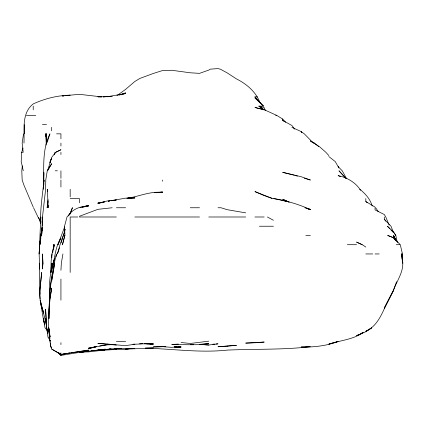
<?xml version="1.0" encoding="UTF-8"?>
<svg xmlns="http://www.w3.org/2000/svg" width="424" height="424" viewBox="0 0 424 424"><rect width="100%" height="100%" fill="white"/><g stroke="black" fill="none" stroke-linecap="round" stroke-linejoin="round"><path stroke-width="0.64" d="M40.789 222.929L40.805 216.993L39.151 253.95L39.649 269.123M49.523 302.121L49.534 300.144C48.654 312.446 46.969 324.975 50.191 337.096L48.654 327.858L49.709 337.096L49.497 334.457M402.418 261.205L402.445 253.95L400.288 244.706L393.536 237.753L387.753 235.468L393.536 237.753L395.592 240.233L393.536 237.753M48.193 205.11L48.172 207.755L47.382 189.274L47.695 191.738M51.421 271.106L51.516 266.484M43.889 173.437L43.746 180.036C43.688 164.438 42.776 148.225 49.937 133.841L47.154 142.464M43.248 189.274L43.879 172.118M49.396 308.062C49.794 292.634 47.795 276.517 54.007 261.952M42.4 224.937L42.543 216.993L42.607 220.952M51.818 257.824L51.929 253.95M53.477 249.328L53.599 244.706L53.329 249.328M70.172 95.156C57.394 95.442 44.796 98.591 33.21 103.933C21.279 113.107 24.629 129.866 23.972 143.079M41.7 235.468L42.453 217.263L45.622 189.274L45.771 180.036L47.26 170.798L51.691 163.675L47.88 170.247M46.423 140.439L46.327 143.079L45.58 133.841L46.656 133.841L46.492 138.457M49.815 292.221L49.417 302.121C49.592 285.84 52.438 269.68 56.514 253.95L55.989 257.029M23.013 148.008L21.672 152.317L21.2 161.555L23.267 170.798M46.656 133.841L46.073 145.061M43.789 185.315L43.895 183.332M43.969 182.013L44.075 180.036C42.596 194.287 40.1 208.566 40.662 222.929M60.934 270.252L61.342 263.187L62.927 253.95M51.442 265.164L50.869 272.425L51.452 263.187L51.511 265.827M41.865 233.492L42.188 229.532M53.45 249.635L53.615 247.786M53.726 246.556L53.89 244.706L52.719 252.715M42.236 227.46L40.81 235.468L39.883 244.706L40.529 240.397M22.313 165.869L21.794 170.798L22.17 180.036L23.972 185.219L33.21 207.039M48.092 199.746L47.133 207.755L48.082 201.591M41.494 232.389L42.204 226.845M41.902 230.539L42.22 228.08L41.552 232.389M49.873 290.901L51.919 276.745M51.346 271.175L52.724 263.187L50.816 272.425C55.014 261.163 54.272 248.496 60.934 238.071L57.956 244.706L64.676 226.845M40.715 239.163L40.9 237.933M23.553 133.841L22.154 143.079L23.177 152.317L21.672 152.317M42.156 228.08L41.054 234.854L41.329 233.539M40.81 235.468L42.22 227.895M41.955 230.322L42.204 229.034M53.419 249.635L54.426 244.706C51.553 253.192 50.424 262.186 51.336 271.106M65.005 229.31L63.552 235.468L65.158 229.31M64.793 235.468L62.455 244.706L64.872 235.468M47.562 170.798L51.691 157.389L55.576 152.317L60.934 149.741L55.783 152.317M61.114 242.809L63.309 235.468L60.054 244.706L57.425 253.95L59.487 247.786M54.468 258.873L53.154 263.187L54.532 258.873M54.357 154.781L55.231 152.317L54.288 154.781M393.223 290.901L384.298 308.068L393.223 290.901L396.599 281.663M393.536 290.122L383.996 309.382C380.089 318.079 374.954 327.296 365.817 331.335L371.663 327.858L365.817 331.716L356.579 335.707L359.467 334.25M70.405 213.246L72.308 207.755M70.172 213.182L72.515 207.755M393.536 290.143C396.769 281.144 403.251 272.526 402.774 262.689L401.475 253.95L401.979 253.95L402.774 263.187L401.475 253.95M68.222 215.975C72.244 208.91 80.905 206.117 88.648 206L82.489 207.172M68.688 215.519L70.172 213.553L66.997 216.993L64.528 226.231L64.936 235.468M116.881 95.681L125.605 89.363L134.843 81.461L139.936 78.408L153.318 73.463L162.562 70.532L171.799 70.278L190.275 72.79L199.513 73.352L208.756 70.098L210.182 69.165L217.994 68.598L220.326 69.165L227.232 72.907L236.47 78.917C246.545 83.947 256.022 91.865 259.933 102.661M363.103 332.591C352.975 339.603 340.313 340.435 328.865 344.076L338.103 341.511C326.273 345.963 313.702 347.288 301.146 347.033L309.727 346.615M360.623 333.667L362.933 332.501M120.983 94.806L125.605 92.883L118.831 95.246M79.41 216.288L97.886 209.334L112.175 207.755M122.525 94.361L125.605 93.487L107.129 96.767L109.106 96.624M82.463 207.092L88.648 205.444L80.025 207.601M96.555 346.641L88.648 348.602L96.656 346.641M104.664 201.904L97.886 203.303L107.129 200.997L116.367 199.99L111.438 200.738M96.656 346.572L88.648 348.093L107.129 344.776L115.047 344.574L113.727 344.484M104.664 201.851L97.886 203.112L101.585 202.704M108.359 201.167L109.588 200.944M110.823 200.716L125.605 198.146L134.843 198.003L128.901 198.22M87.418 351.088L88.648 350.918L60.934 355.402L58.236 352.54M99.735 346.026L107.129 344.776L115.047 344.654M86.183 351.332L79.41 352.461L88.648 351.257L84.954 351.586M87.418 351.125L88.648 350.918M102.2 349.63L79.41 352.19L86.183 351.257M104.044 349.349L105.279 349.159L104.044 349.302M108.359 201.204L109.588 201.018M208.756 341.172L190.275 343.466L181.037 342.523M129.299 348.756L125.605 349.312L107.129 349.662L109.768 349.588M70.787 352.784L88.648 350.107L60.934 354.501L51.691 349.026L50.642 346.339L50.546 343.037M62.164 96.057L64.013 95.803M65.243 95.633L79.41 94.319L101.58 96.884L97.886 96.842L106.466 96.624M132.378 197.568L127.454 198.252C139.204 196.445 150.366 190.991 162.562 192.47L155.958 192.719M133.613 197.399L134.843 197.229M102.2 349.556L95.909 350.314M156.403 192.745L162.562 191.94L154.553 192.697M128.684 348.724L125.605 349.127L132.866 348.751M101.585 349.572L97.886 350.033L116.367 348.555L121.646 348.655M178.398 344.081L171.799 344.468C184.133 344.463 196.498 345.555 208.756 343.535L199.513 344.368L208.756 345.019L217.994 343.859L216.012 343.991M310.384 346.71C282.797 349.964 254.935 348.851 227.232 350.107C199.921 353.028 172.674 348.83 145.4 348.184M62.779 96.015L64.013 95.872M66.478 95.585L69.557 95.23M128.069 198.236L134.843 197.478L126.834 198.225M104.664 350.044L88.648 351.894L81.392 352.042M81.874 351.862L83.719 351.697M99.735 350.436L97.886 350.6L113.727 349.599M100.965 350.33L104.664 350.001M91.287 350.701L94.589 350.42M132.866 344.267L134.843 344.113M254.946 342.783L264.189 342.062L245.708 343.106L254.289 342.804M106.557 96.645L103.154 96.884L112.408 96.216M212.716 344.203L214.692 344.076M139.464 343.832L142.761 343.631M174.439 346.726L176.416 346.62M178.398 346.519L181.037 346.382L171.799 347.336L157.617 346.339L165.858 346.731M145.4 343.663L144.081 343.71L153.318 344.468L149.624 344.103M148.04 343.562L153.318 343.355L134.843 344.24L125.605 345.629L97.886 343.361L116.367 345.094M109.106 348.809L111.088 348.74M114.385 348.623L134.843 348.692L132.203 348.703M145.4 348.125L153.318 347.913L134.843 348.777L127.582 348.74M192.915 344.505L190.275 344.558L193.577 344.495M256.085 98.516L254.946 96.884L257.516 96.884M26.341 115.36L35.764 115.36M275.642 115.36L276.649 115.36L282.665 119.027L285.654 122.276M42.453 124.603L46.529 124.603M56.572 133.841L60.934 133.841L60.934 138.807M313.363 143.079L314.375 143.079L318.668 146.54M55.215 170.798L57.362 170.798M70.172 198.512L79.41 198.512L79.41 202.804M116.404 207.755L125.605 207.755M190.275 207.755L199.513 207.755M217.994 207.755L221.021 207.755L227.232 209.695L245.708 212.859M77.767 216.993L70.172 216.993L70.172 272.425M79.41 216.993L116.367 216.993M134.843 216.993L199.513 216.993M208.756 216.993L245.708 216.993M254.914 216.993L264.189 216.993M259.446 226.231L273.427 226.231M305.842 235.468L310.384 235.468M397.076 241.627L395.82 235.468L393.536 232.034L387.457 226.231L389.63 228.547M347.341 244.706L356.579 244.706M396.265 244.706L399.647 244.706M365.817 253.95L372.707 253.95M375.055 253.95L379.194 253.95M116.367 341.283L125.605 341.564M107.129 344.113L111.088 344.336M174.439 347.018L181.037 347.399L174.439 346.975M199.513 344.368L208.756 345.019M145.315 343.673L148.395 343.981M282.05 200.319L273.427 198.512C286.152 200.679 298.666 204.172 310.384 209.615L306.981 208.497M254.946 96.884L263.474 106.122L254.946 97.859L263.596 106.122L258.826 106.122L264.189 109.885L254.946 107.479L264.189 109.689L276.649 115.36M306.091 208.253L310.384 209.419L304.877 207.755M294.373 175.244L282.665 172.329L301.146 176.702L310.384 180.036L304.225 178.165M295.602 175.605L297.452 176.146M282.665 200.446L286.364 201.617M264.777 195.819L272.462 198.512L254.946 191.6L264.189 195.612M291.908 127.359L301.146 131.562L301.872 132.474L301.146 131.636L304.289 133.841L312.939 142.623M340.414 176.654L338.103 175.605C346.641 177.402 354.899 181.991 359.928 189.274C365.356 193.816 370.237 199.042 372.208 206.022M362.117 244.706L356.579 242.104L362.287 244.706L365.817 247.06M282.665 119.027L282.665 120.39L291.908 125.499L294.685 129.15M314.375 143.079L310.384 140.959L312.371 142.374M267.401 216.993L273.427 220.284M51.691 349.026L60.934 354.517L67.093 353.42L60.934 354.501L59.471 353.224M365.817 198.512L365.817 201.522L375.055 207.097M313.829 143.079L319.622 146.799L325.876 152.317L328.865 155.613M264.189 109.864L258.826 106.122L264.189 107.643L265.472 110.611M328.865 156.578L335.209 161.555L338.103 166.537L342.253 170.798L346.387 178.303M282.665 120.39L283.598 121.153M365.817 201.522L367.248 202.767M58.162 352.461L60.934 355.089L58.766 352.784M384.298 216.993L384.298 219.229L390.997 226.231L393.536 232.712L390.928 229.935M346.021 178.382L338.977 170.798L345.581 178.091M47.239 330.307L45.013 327.858L43.396 318.62L44.753 324.779M384.298 219.229L385.824 221.233M375.643 207.755L378.235 211.555M397.855 242.581L393.536 236.189L394.797 238.463M393.536 232.034L395.82 235.468M41.07 221.959L37.953 216.993L33.565 207.755M50.339 340.87L47.965 337.096L45.384 318.62L45.983 321.699M359.791 189.274L360.442 190.36M395.603 239.512L393.536 235.468L395.099 238.935M338.103 166.224L338.84 167.936M389.158 225.075L385.761 216.993L384.298 214.523L375.055 209.907L375.055 207.755M50.949 346.339L51.505 347.807M38.674 217.607L40.545 223.151M44.711 324.779L43.275 318.62L40.211 300.144L46.444 324.779M40.211 300.144L42.453 309.382L43.826 313.076L42.421 309.382C37.683 297.431 40.958 284.748 41.605 272.425L39.835 290.901L40.089 294.203M47.758 333.402L46.677 327.858L45.58 309.382L46.677 327.858L47.647 332.787M46.221 322.929L46.46 324.164M49.566 337.096L49.841 338.946M50.021 340.175L50.207 341.41M50.483 343.26L50.668 344.489M45.58 133.841L45.983 136.92M46.221 138.77L46.465 140.614M49.417 334.017L48.802 327.858L49.401 335.119M50.53 343.26L50.642 344.489M40.079 298.825L39.384 290.901L39.405 263.187M49.179 330.497L49.391 333.137M401.979 253.95L402.1 256.589M402.164 257.909L402.318 261.205M24.237 124.603L24.613 133.841M50.594 343.037L50.716 346.339L49.306 337.096L49.067 330.497M43.593 185.315L43.471 180.036L43.534 185.315M49.327 300.144L49.396 306.743M162.562 180.036L162.562 181.244M70.172 189.274L70.172 196.906M70.172 213.012L70.172 214.014M60.934 143.079L60.934 145.988M60.934 152.317L60.934 154.543M60.934 170.798L60.934 178.313M60.934 180.036L60.934 187.026M60.934 279.019L60.934 300.144M60.934 342.677L60.934 344.601M60.934 352.842L60.934 355.402M51.691 127.295L51.691 130.831M33.21 106.122L33.21 109.821M49.062 309.382L48.999 318.62L49.809 300.144L49.062 309.382M42.453 223.994L42.411 225.112L42.453 223.994M39.724 244.706L39.151 253.95L39.739 244.706L40.953 235.468L39.724 244.706M42.888 263.187L42.453 268.938L42.898 263.187L42.495 253.95L42.888 263.187M50.186 161.555L50.043 162.79L50.186 161.555L51.691 158.194L50.159 161.555M41.335 233.619L41.181 234.854L41.372 233.619M54.664 263.187L51.691 280.773L54.664 263.187M51.198 290.901L49.778 300.144L51.691 288.182L51.198 290.901M69.557 352.98L68.322 353.203L69.557 352.98M227.232 346.122L217.994 346.747L236.47 345.322L227.232 346.122M116.367 349.397L115.047 349.498L116.367 349.397M162.562 346.689L153.318 346.938L162.562 346.71M289.02 202.078L282.665 199.232L289.02 202.089M49.846 338.803L49.057 337.096L49.846 338.813"/></g></svg>
